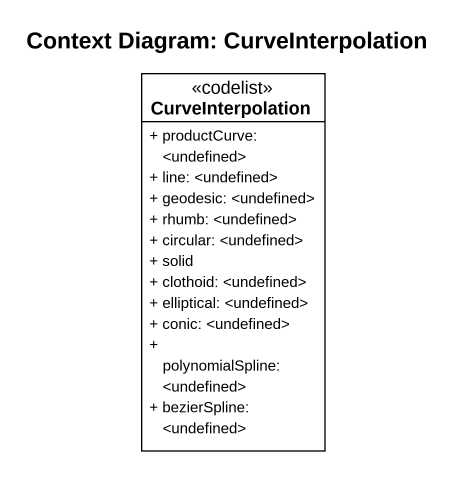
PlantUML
@startuml
title Context Diagram: CurveInterpolation
hide circle
hide empty members
skinparam classAttributeIconSize 0
class CurveInterpolation <<codelist>> {
  + productCurve: <undefined>
  + line: <undefined>
  + geodesic: <undefined>
  + rhumb: <undefined>
  + circular: <undefined>
  + solid
  + clothoid: <undefined>
  + elliptical: <undefined>
  + conic: <undefined>
  + polynomialSpline: <undefined>
  + bezierSpline: <undefined>
}
@enduml
